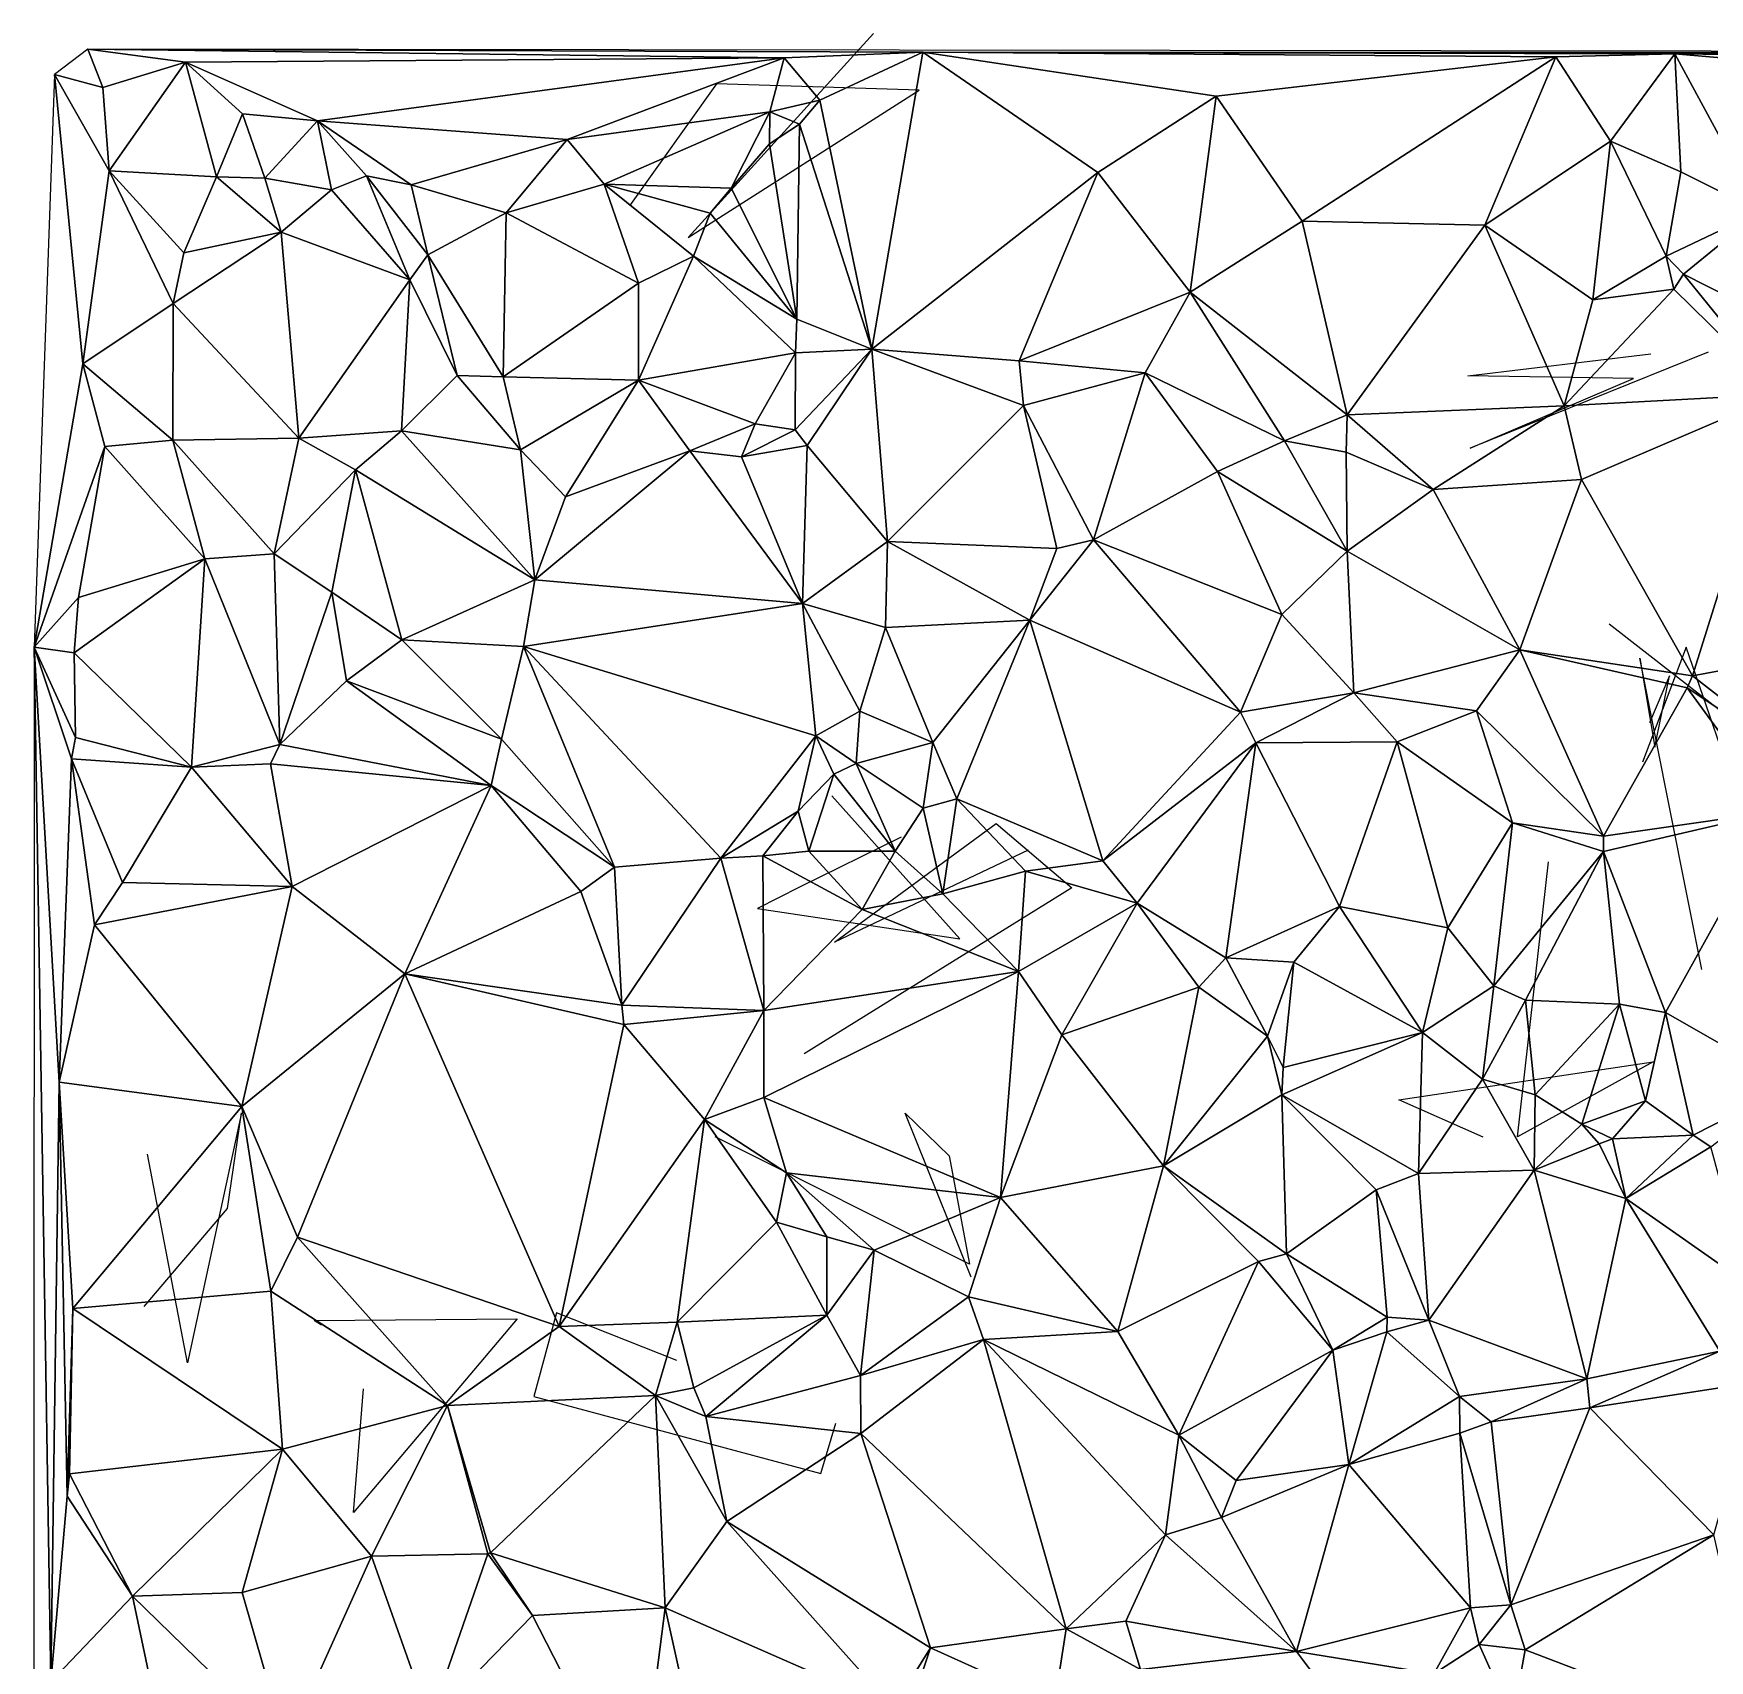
# Model space of a CAD drawing. Header units: metres. Extents: x -15 to 15.5, y -15.2 to 15.3.
# Drawn here: x -14.99 to -4.63, y 5.04 to 15.09 of the extents above; entities that cross this region are included whole.
import ezdxf

# ---------------------------------------------------------------- set-up
doc = ezdxf.new("R2010")
doc.units = ezdxf.units.M
doc.layers.add('CRACKS', color=1, linetype='Continuous')
doc.layers.add('STREET_MESH', color=7, linetype='Continuous')

msp = doc.modelspace()

# ---------------------------------------------------------------- linework, layer by layer
at = {"layer": 'CRACKS'}
for points in [[(-9.802, 15.093, 0.1), (-10.948, 13.832, 0.1), (-9.52, 14.742, 0.1), (-10.772, 14.782, 0.1), (-11.311, 14.027, 0.1)], [(-4.644, 13.123, 0.1), (-6.114, 12.53, 0.1), (-5.104, 12.96, 0.1), (-6.128, 12.977, 0.1), (-4.998, 13.112, 0.1)], [(-5.254, 11.444, 0.1), (-4.239, 10.653, 0.1), (-4.423, 10.265, 0.1), (-4.779, 11.299, 0.1), (-5.049, 10.589, 0.1)], [(-4.683, 9.307, 0.1), (-5.065, 11.231, 0.1), (-4.972, 10.681, 0.1), (-4.883, 11.123, 0.1), (-5.005, 10.831, 0.1)], [(-9.63, 10.124, 0.1), (-10.26, 9.816, 0.1), (-10.518, 9.684, 0.1), (-9.269, 9.497, 0.1), (-10.06, 10.38, 0.1)], [(-8.846, 10.045, 0.1), (-10.042, 9.475, 0.1), (-9.044, 10.209, 0.1), (-8.577, 9.812, 0.1), (-10.231, 8.785, 0.1)], [(-6.034, 8.271, 0.1), (-6.556, 8.502, 0.1), (-4.984, 8.736, 0.1), (-5.822, 8.272, 0.1), (-5.629, 9.973, 0.1)], [(-14.31, 7.223, 0.1), (-13.794, 7.83, 0.1), (-13.709, 8.42, 0.1), (-14.041, 6.875, 0.1), (-14.289, 8.166, 0.1)], [(-9.199, 7.405, 0.1), (-9.606, 8.418, 0.1), (-9.334, 8.154, 0.1), (-9.209, 7.485, 0.1), (-10.781, 8.272, 0.1)], [(-13.213, 7.109, 0.1), (-13.258, 7.137, 0.1), (-12.004, 7.148, 0.1), (-13.016, 5.951, 0.1), (-12.954, 6.714, 0.1)], [(-11.018, 6.889, 0.1), (-11.762, 7.184, 0.1), (-11.901, 6.668, 0.1), (-10.128, 6.192, 0.1), (-10.035, 6.503, 0.1)]]:
    msp.add_polyline3d(points, dxfattribs=at)
at = {"layer": 'STREET_MESH'}
for points in [[(-14.863, 14.839), (-14.566, 14.759), (-14.657, 14.996)], [(-9.496, 14.977), (3.737, 14.974), (-14.657, 14.996)], [(-14.566, 14.759), (-14.055, 14.916), (-14.657, 14.996)], [(-10.355, 14.942), (-9.496, 14.977), (-14.657, 14.996)], [(-14.055, 14.916), (-10.355, 14.942), (-14.657, 14.996)], [(-13.238, 14.554), (-10.355, 14.942), (-14.055, 14.916)], [(-10.355, 14.942), (-13.238, 14.554), (-11.696, 14.438)], [(-10.355, 14.942), (-11.696, 14.438), (-10.443, 14.608)], [(-10.134, 14.682), (-10.355, 14.942), (-10.443, 14.608)], [(-10.355, 14.942), (-10.134, 14.682), (-9.496, 14.977)], [(-10.134, 14.682), (-9.813, 13.142), (-9.496, 14.977)], [(-9.813, 13.142), (-8.416, 14.234), (-9.496, 14.977)], [(-9.496, 14.977), (-4.85, 14.968), (3.737, 14.974)], [(-9.496, 14.977), (-5.585, 14.949), (-4.85, 14.968)], [(-7.683, 14.705), (-5.585, 14.949), (-9.496, 14.977)], [(-8.416, 14.234), (-7.683, 14.705), (-9.496, 14.977)], [(-5.585, 14.949), (-7.683, 14.705), (-7.153, 13.933)], [(-6.023, 13.908), (-5.585, 14.949), (-7.153, 13.933)], [(-6.023, 13.908), (-5.247, 14.428), (-5.585, 14.949)], [(-5.585, 14.949), (-5.247, 14.428), (-4.85, 14.968)], [(-5.247, 14.428), (-4.812, 14.237), (-4.85, 14.968)], [(-4.85, 14.968), (-2.942, 14.945), (3.737, 14.974)], [(-3.296, 14.833), (-2.942, 14.945), (-4.85, 14.968)], [(-4.321, 13.992), (-3.296, 14.833), (-4.85, 14.968)], [(-4.812, 14.237), (-4.321, 13.992), (-4.85, 14.968)], [(-14.99, 11.299), (-14.688, 13.051), (-14.863, 14.839)], [(-14.688, 13.051), (-14.526, 14.245), (-14.863, 14.839)], [(-14.526, 14.245), (-14.566, 14.759), (-14.863, 14.839)], [(-14.055, 14.916), (-14.566, 14.759), (-14.526, 14.245)], [(-13.862, 14.208), (-14.055, 14.916), (-14.526, 14.245)], [(-13.862, 14.208), (-13.702, 14.596), (-14.055, 14.916)], [(-13.702, 14.596), (-13.238, 14.554), (-14.055, 14.916)], [(-11.696, 14.438), (-11.467, 14.161), (-10.443, 14.608)], [(-11.467, 14.161), (-10.681, 14.136), (-10.443, 14.608)], [(-10.681, 14.136), (-10.444, 14.411), (-10.443, 14.608)], [(-10.444, 14.411), (-10.259, 14.533), (-10.443, 14.608)], [(-10.259, 14.533), (-10.134, 14.682), (-10.443, 14.608)], [(-10.134, 14.682), (-10.259, 14.533), (-9.813, 13.142)], [(-8.416, 14.234), (-7.844, 13.494), (-7.683, 14.705)], [(-7.683, 14.705), (-7.844, 13.494), (-7.153, 13.933)], [(-13.702, 14.596), (-13.862, 14.208), (-13.564, 14.199)], [(-13.238, 14.554), (-13.702, 14.596), (-13.564, 14.199)], [(-13.151, 14.127), (-13.238, 14.554), (-13.564, 14.199)], [(-11.696, 14.438), (-13.238, 14.554), (-12.66, 14.157)], [(-13.238, 14.554), (-12.935, 14.213), (-12.66, 14.157)], [(-12.935, 14.213), (-13.238, 14.554), (-13.151, 14.127)], [(-10.259, 14.533), (-10.444, 14.411), (-10.275, 13.328)], [(-9.813, 13.142), (-10.259, 14.533), (-10.275, 13.328)], [(-11.696, 14.438), (-12.66, 14.157), (-12.072, 13.984)], [(-11.467, 14.161), (-11.696, 14.438), (-12.072, 13.984)], [(-10.444, 14.411), (-10.681, 14.136), (-10.275, 13.328)], [(-5.247, 14.428), (-6.023, 13.908), (-5.356, 13.446)], [(-4.903, 13.717), (-5.247, 14.428), (-5.356, 13.446)], [(-4.903, 13.717), (-4.812, 14.237), (-5.247, 14.428)], [(-14.526, 14.245), (-14.688, 13.051), (-14.13, 13.424)], [(-14.065, 13.737), (-14.526, 14.245), (-14.13, 13.424)], [(-14.065, 13.737), (-13.862, 14.208), (-14.526, 14.245)], [(-13.463, 13.866), (-13.862, 14.208), (-14.065, 13.737)], [(-13.862, 14.208), (-13.463, 13.866), (-13.564, 14.199)], [(-13.463, 13.866), (-13.151, 14.127), (-13.564, 14.199)], [(-12.935, 14.213), (-13.151, 14.127), (-12.668, 13.57)], [(-12.935, 14.213), (-12.556, 13.725), (-12.66, 14.157)], [(-12.556, 13.725), (-12.935, 14.213), (-12.668, 13.57)], [(-9.813, 13.142), (-8.901, 13.069), (-8.416, 14.234)], [(-8.901, 13.069), (-7.844, 13.494), (-8.416, 14.234)], [(-4.903, 13.717), (-4.321, 13.992), (-4.812, 14.237)], [(-12.668, 13.57), (-13.151, 14.127), (-13.463, 13.866)], [(-12.66, 14.157), (-12.556, 13.725), (-12.072, 13.984)], [(-11.254, 13.55), (-11.467, 14.161), (-12.072, 13.984)], [(-11.467, 14.161), (-10.914, 13.716), (-10.812, 13.982)], [(-11.254, 13.55), (-10.914, 13.716), (-11.467, 14.161)], [(-10.681, 14.136), (-11.467, 14.161), (-10.812, 13.982)], [(-10.275, 13.328), (-10.681, 14.136), (-10.812, 13.982)], [(-12.072, 13.984), (-12.556, 13.725), (-12.091, 12.97)], [(-11.254, 13.55), (-12.072, 13.984), (-12.091, 12.97)], [(-4.321, 13.992), (-4.903, 13.717), (-4.795, 13.605)], [(-3.876, 13.139), (-4.321, 13.992), (-4.795, 13.605)], [(-10.914, 13.716), (-10.275, 13.328), (-10.812, 13.982)], [(-7.844, 13.494), (-6.875, 12.735), (-7.153, 13.933)], [(-6.875, 12.735), (-6.023, 13.908), (-7.153, 13.933)], [(-6.875, 12.735), (-5.534, 12.792), (-6.023, 13.908)], [(-6.023, 13.908), (-5.534, 12.792), (-5.356, 13.446)], [(-13.354, 12.591), (-13.463, 13.866), (-14.13, 13.424)], [(-13.463, 13.866), (-14.065, 13.737), (-14.13, 13.424)], [(-12.668, 13.57), (-13.463, 13.866), (-13.354, 12.591)], [(-12.556, 13.725), (-12.668, 13.57), (-12.375, 12.979)], [(-12.556, 13.725), (-12.375, 12.979), (-12.091, 12.97)], [(-10.285, 13.12), (-10.914, 13.716), (-11.255, 12.951)], [(-10.914, 13.716), (-11.254, 13.55), (-11.255, 12.951)], [(-10.914, 13.716), (-10.285, 13.12), (-10.275, 13.328)], [(-4.856, 13.512), (-4.903, 13.717), (-5.356, 13.446)], [(-4.903, 13.717), (-4.856, 13.512), (-4.795, 13.605)], [(-4.795, 13.605), (-4.856, 13.512), (-4.195, 12.864)], [(-3.876, 13.139), (-4.795, 13.605), (-4.195, 12.864)], [(-12.719, 12.637), (-12.668, 13.57), (-13.354, 12.591)], [(-12.668, 13.57), (-12.719, 12.637), (-12.375, 12.979)], [(-11.255, 12.951), (-11.254, 13.55), (-12.091, 12.97)], [(-7.844, 13.494), (-8.901, 13.069), (-8.122, 12.996)], [(-7.844, 13.494), (-8.122, 12.996), (-7.261, 12.575)], [(-6.875, 12.735), (-7.844, 13.494), (-7.261, 12.575)], [(-5.534, 12.792), (-4.856, 13.512), (-5.356, 13.446)], [(-4.856, 13.512), (-5.534, 12.792), (-4.195, 12.864)], [(-14.688, 13.051), (-14.133, 12.58), (-14.13, 13.424)], [(-14.133, 12.58), (-13.354, 12.591), (-14.13, 13.424)], [(-10.285, 13.12), (-9.813, 13.142), (-10.275, 13.328)], [(-10.534, 12.68), (-10.285, 13.12), (-11.255, 12.951)], [(-10.534, 12.68), (-10.286, 12.643), (-10.285, 13.12)], [(-9.813, 13.142), (-10.286, 12.643), (-10.212, 12.546)], [(-10.286, 12.643), (-9.813, 13.142), (-10.285, 13.12)], [(-9.715, 11.953), (-9.813, 13.142), (-10.212, 12.546)], [(-8.874, 12.793), (-9.813, 13.142), (-9.715, 11.953)], [(-9.813, 13.142), (-8.874, 12.793), (-8.901, 13.069)], [(-8.901, 13.069), (-8.874, 12.793), (-8.122, 12.996)], [(-14.99, 11.299), (-14.552, 12.539), (-14.688, 13.051)], [(-14.552, 12.539), (-14.133, 12.58), (-14.688, 13.051)], [(-12.719, 12.637), (-11.984, 12.519), (-12.375, 12.979)], [(-12.375, 12.979), (-11.984, 12.519), (-12.091, 12.97)], [(-11.984, 12.519), (-11.255, 12.951), (-12.091, 12.97)], [(-11.984, 12.519), (-11.705, 12.228), (-11.255, 12.951)], [(-11.705, 12.228), (-10.937, 12.513), (-11.255, 12.951)], [(-10.937, 12.513), (-10.534, 12.68), (-11.255, 12.951)], [(-8.122, 12.996), (-8.874, 12.793), (-8.443, 11.963)], [(-7.675, 12.386), (-8.122, 12.996), (-8.443, 11.963)], [(-8.122, 12.996), (-7.675, 12.386), (-7.261, 12.575)], [(-5.534, 12.792), (-5.425, 12.337), (-4.195, 12.864)], [(-5.425, 12.337), (-4.74, 11.122), (-4.195, 12.864)], [(-4.74, 11.122), (-3.676, 11.32), (-4.195, 12.864)], [(-8.668, 11.909), (-8.874, 12.793), (-9.715, 11.953)], [(-8.874, 12.793), (-8.668, 11.909), (-8.443, 11.963)], [(-5.534, 12.792), (-6.875, 12.735), (-6.342, 12.275)], [(-5.425, 12.337), (-5.534, 12.792), (-6.342, 12.275)], [(-10.618, 12.477), (-10.534, 12.68), (-10.937, 12.513)], [(-10.534, 12.68), (-10.618, 12.477), (-10.286, 12.643)], [(-10.286, 12.643), (-10.618, 12.477), (-10.212, 12.546)], [(-6.88, 12.505), (-6.875, 12.735), (-7.261, 12.575)], [(-6.875, 12.735), (-6.88, 12.505), (-6.342, 12.275)], [(-14.552, 12.539), (-14.99, 11.299), (-14.716, 11.606)], [(-14.552, 12.539), (-14.716, 11.606), (-13.934, 11.846)], [(-14.133, 12.58), (-14.552, 12.539), (-13.934, 11.846)], [(-14.133, 12.58), (-13.507, 11.877), (-13.354, 12.591)], [(-13.507, 11.877), (-14.133, 12.58), (-13.934, 11.846)], [(-13.507, 11.877), (-13.003, 12.395), (-13.354, 12.591)], [(-13.003, 12.395), (-12.719, 12.637), (-13.354, 12.591)], [(-12.719, 12.637), (-13.003, 12.395), (-11.896, 11.716)], [(-11.984, 12.519), (-12.719, 12.637), (-11.896, 11.716)], [(-10.618, 12.477), (-10.24, 11.569), (-10.212, 12.546)], [(-10.24, 11.569), (-9.715, 11.953), (-10.212, 12.546)], [(-7.675, 12.386), (-6.875, 11.892), (-7.261, 12.575)], [(-6.875, 11.892), (-6.88, 12.505), (-7.261, 12.575)], [(-11.705, 12.228), (-11.984, 12.519), (-11.896, 11.716)], [(-10.24, 11.569), (-10.937, 12.513), (-11.896, 11.716)], [(-10.937, 12.513), (-11.705, 12.228), (-11.896, 11.716)], [(-10.618, 12.477), (-10.937, 12.513), (-10.24, 11.569)], [(-6.88, 12.505), (-6.875, 11.892), (-6.342, 12.275)], [(-13.003, 12.395), (-13.507, 11.877), (-13.15, 11.64)], [(-13.003, 12.395), (-13.15, 11.64), (-12.718, 11.345)], [(-11.896, 11.716), (-13.003, 12.395), (-12.718, 11.345)], [(-7.278, 11.502), (-7.675, 12.386), (-8.443, 11.963)], [(-6.875, 11.892), (-7.675, 12.386), (-7.278, 11.502)], [(-5.425, 12.337), (-6.342, 12.275), (-5.807, 11.282)], [(-4.74, 11.122), (-5.425, 12.337), (-5.807, 11.282)], [(-6.342, 12.275), (-6.875, 11.892), (-5.807, 11.282)], [(-9.715, 11.953), (-10.24, 11.569), (-9.727, 11.422)], [(-8.835, 11.466), (-9.715, 11.953), (-9.727, 11.422)], [(-8.835, 11.466), (-8.668, 11.909), (-9.715, 11.953)], [(-8.835, 11.466), (-7.534, 10.898), (-8.443, 11.963)], [(-8.668, 11.909), (-8.835, 11.466), (-8.443, 11.963)], [(-7.534, 10.898), (-7.278, 11.502), (-8.443, 11.963)], [(-14.716, 11.606), (-14.743, 11.264), (-13.934, 11.846)], [(-14.743, 11.264), (-14.017, 10.557), (-13.934, 11.846)], [(-14.017, 10.557), (-13.472, 10.698), (-13.934, 11.846)], [(-13.472, 10.698), (-13.507, 11.877), (-13.934, 11.846)], [(-13.15, 11.64), (-13.507, 11.877), (-13.472, 10.698)], [(-6.833, 11.017), (-6.875, 11.892), (-7.278, 11.502)], [(-6.875, 11.892), (-6.833, 11.017), (-5.807, 11.282)], [(-11.966, 11.303), (-11.896, 11.716), (-12.718, 11.345)], [(-11.966, 11.303), (-10.24, 11.569), (-11.896, 11.716)], [(-14.99, 11.299), (-14.743, 11.264), (-14.716, 11.606)], [(-13.059, 11.092), (-13.15, 11.64), (-13.472, 10.698)], [(-13.15, 11.64), (-13.059, 11.092), (-12.718, 11.345)], [(-11.966, 11.303), (-10.158, 10.752), (-10.24, 11.569)], [(-10.24, 11.569), (-9.886, 10.903), (-9.727, 11.422)], [(-10.158, 10.752), (-9.886, 10.903), (-10.24, 11.569)], [(-6.833, 11.017), (-7.278, 11.502), (-7.534, 10.898)], [(-9.886, 10.903), (-9.435, 10.711), (-9.727, 11.422)], [(-9.435, 10.711), (-8.835, 11.466), (-9.727, 11.422)], [(-9.435, 10.711), (-9.287, 10.362), (-8.835, 11.466)], [(-8.835, 11.466), (-9.287, 10.362), (-8.385, 9.978)], [(-7.534, 10.898), (-8.835, 11.466), (-8.385, 9.978)], [(-14.886, 4.904), (-14.99, 11.299), (-14.994, 0.175)], [(-14.99, 11.299), (-14.836, 8.611), (-14.759, 10.61)], [(-14.836, 8.611), (-14.99, 11.299), (-14.886, 4.904)], [(-14.734, 10.741), (-14.99, 11.299), (-14.759, 10.61)], [(-14.734, 10.741), (-14.743, 11.264), (-14.99, 11.299)], [(-13.059, 11.092), (-12.102, 10.731), (-12.718, 11.345)], [(-12.102, 10.731), (-11.966, 11.303), (-12.718, 11.345)], [(-12.102, 10.731), (-11.403, 9.939), (-11.966, 11.303)], [(-10.746, 9.996), (-10.158, 10.752), (-11.966, 11.303)], [(-11.403, 9.939), (-10.746, 9.996), (-11.966, 11.303)], [(-3.88, 10.454), (-3.676, 11.32), (-4.74, 11.122)], [(-14.743, 11.264), (-14.734, 10.741), (-14.017, 10.557)], [(-6.833, 11.017), (-6.075, 10.905), (-5.807, 11.282)], [(-6.075, 10.905), (-5.29, 10.132), (-5.807, 11.282)], [(-4.772, 11.048), (-4.74, 11.122), (-5.807, 11.282)], [(-5.29, 10.132), (-4.772, 11.048), (-5.807, 11.282)], [(-12.164, 10.444), (-13.059, 11.092), (-13.472, 10.698)], [(-12.164, 10.444), (-12.102, 10.731), (-13.059, 11.092)], [(-4.772, 11.048), (-3.88, 10.454), (-4.74, 11.122)], [(-7.439, 10.709), (-6.833, 11.017), (-7.534, 10.898)], [(-7.439, 10.709), (-6.565, 10.715), (-6.833, 11.017)], [(-6.565, 10.715), (-6.075, 10.905), (-6.833, 11.017)], [(-4.772, 11.048), (-5.29, 10.132), (-4.217, 10.285)], [(-3.88, 10.454), (-4.772, 11.048), (-4.217, 10.285)], [(-9.886, 10.903), (-10.158, 10.752), (-9.909, 10.58)], [(-9.435, 10.711), (-9.886, 10.903), (-9.909, 10.58)], [(-7.439, 10.709), (-7.534, 10.898), (-8.385, 9.978)], [(-6.565, 10.715), (-5.852, 10.214), (-6.075, 10.905)], [(-5.852, 10.214), (-5.29, 10.132), (-6.075, 10.905)], [(-14.017, 10.557), (-14.734, 10.741), (-14.759, 10.61)], [(-14.017, 10.557), (-13.529, 10.579), (-13.472, 10.698)], [(-13.529, 10.579), (-12.164, 10.444), (-13.472, 10.698)], [(-11.403, 9.939), (-12.102, 10.731), (-12.164, 10.444)], [(-10.158, 10.752), (-10.746, 9.996), (-10.267, 10.286)], [(-10.048, 10.515), (-10.158, 10.752), (-10.267, 10.286)], [(-10.158, 10.752), (-10.048, 10.515), (-9.909, 10.58)], [(-9.495, 10.305), (-9.435, 10.711), (-9.909, 10.58)], [(-9.435, 10.711), (-9.495, 10.305), (-9.287, 10.362)], [(-8.173, 9.716), (-7.439, 10.709), (-8.385, 9.978)], [(-7.624, 9.378), (-7.439, 10.709), (-8.173, 9.716)], [(-7.439, 10.709), (-7.624, 9.378), (-6.921, 9.696)], [(-6.565, 10.715), (-7.439, 10.709), (-6.921, 9.696)], [(-6.253, 9.564), (-6.565, 10.715), (-6.921, 9.696)], [(-6.565, 10.715), (-6.253, 9.564), (-5.852, 10.214)], [(-14.836, 8.611), (-14.616, 9.582), (-14.759, 10.61)], [(-14.616, 9.582), (-14.444, 9.844), (-14.759, 10.61)], [(-14.444, 9.844), (-14.017, 10.557), (-14.759, 10.61)], [(-13.394, 9.82), (-13.529, 10.579), (-14.017, 10.557)], [(-13.529, 10.579), (-13.394, 9.82), (-12.164, 10.444)], [(-9.909, 10.58), (-10.048, 10.515), (-9.669, 10.039)], [(-9.495, 10.305), (-9.909, 10.58), (-9.669, 10.039)], [(-14.444, 9.844), (-13.394, 9.82), (-14.017, 10.557)], [(-10.201, 10.039), (-10.048, 10.515), (-10.267, 10.286)], [(-10.048, 10.515), (-10.201, 10.039), (-9.669, 10.039)], [(-12.164, 10.444), (-13.394, 9.82), (-12.699, 9.279)], [(-11.611, 9.788), (-12.164, 10.444), (-12.699, 9.279)], [(-11.403, 9.939), (-12.164, 10.444), (-11.611, 9.788)], [(-9.495, 10.305), (-9.374, 9.774), (-9.287, 10.362)], [(-9.374, 9.774), (-8.863, 9.914), (-9.287, 10.362)], [(-9.287, 10.362), (-8.863, 9.914), (-8.385, 9.978)], [(-10.746, 9.996), (-10.486, 10.009), (-10.267, 10.286)], [(-10.486, 10.009), (-10.201, 10.039), (-10.267, 10.286)], [(-9.374, 9.774), (-9.495, 10.305), (-9.669, 10.039)], [(-5.29, 10.132), (-5.289, 10.036), (-4.217, 10.285)], [(-5.289, 10.036), (-4.907, 9.041), (-4.217, 10.285)], [(-4.907, 9.041), (-4.124, 8.594), (-4.217, 10.285)], [(-6.253, 9.564), (-5.967, 9.205), (-5.852, 10.214)], [(-5.967, 9.205), (-5.289, 10.036), (-5.852, 10.214)], [(-5.289, 10.036), (-5.29, 10.132), (-5.852, 10.214)], [(-11.403, 9.939), (-11.358, 9.086), (-10.746, 9.996)], [(-11.358, 9.086), (-10.48, 9.054), (-10.746, 9.996)], [(-10.48, 9.054), (-10.486, 10.009), (-10.746, 9.996)], [(-10.486, 10.009), (-9.872, 9.677), (-10.201, 10.039)], [(-10.486, 10.009), (-10.48, 9.054), (-9.872, 9.677)], [(-10.201, 10.039), (-9.872, 9.677), (-9.669, 10.039)], [(-9.872, 9.677), (-9.374, 9.774), (-9.669, 10.039)], [(-8.863, 9.914), (-8.173, 9.716), (-8.385, 9.978)], [(-5.289, 10.036), (-5.967, 9.205), (-5.773, 9.117)], [(-5.191, 9.092), (-5.289, 10.036), (-5.773, 9.117)], [(-5.191, 9.092), (-4.907, 9.041), (-5.289, 10.036)], [(-13.394, 9.82), (-14.444, 9.844), (-14.616, 9.582)], [(-11.358, 9.086), (-11.403, 9.939), (-11.611, 9.788)], [(-9.374, 9.774), (-8.905, 9.294), (-8.863, 9.914)], [(-8.863, 9.914), (-8.905, 9.294), (-8.173, 9.716)], [(-13.706, 8.46), (-13.394, 9.82), (-14.616, 9.582)], [(-13.394, 9.82), (-13.706, 8.46), (-12.699, 9.279)], [(-11.358, 9.086), (-11.611, 9.788), (-12.699, 9.279)], [(-8.905, 9.294), (-9.374, 9.774), (-9.872, 9.677)], [(-10.48, 9.054), (-8.905, 9.294), (-9.872, 9.677)], [(-8.173, 9.716), (-8.905, 9.294), (-8.637, 8.902)], [(-8.173, 9.716), (-8.637, 8.902), (-7.792, 9.198)], [(-7.624, 9.378), (-8.173, 9.716), (-7.792, 9.198)], [(-7.624, 9.378), (-7.204, 9.353), (-6.921, 9.696)], [(-7.204, 9.353), (-6.409, 8.917), (-6.921, 9.696)], [(-6.409, 8.917), (-6.253, 9.564), (-6.921, 9.696)], [(-13.706, 8.46), (-14.616, 9.582), (-14.836, 8.611)], [(-5.967, 9.205), (-6.253, 9.564), (-6.409, 8.917)], [(-7.366, 8.894), (-7.624, 9.378), (-7.792, 9.198)], [(-7.204, 9.353), (-7.624, 9.378), (-7.366, 8.894)], [(-7.204, 9.353), (-7.366, 8.894), (-7.269, 8.7)], [(-6.409, 8.917), (-7.204, 9.353), (-7.269, 8.7)], [(-13.706, 8.46), (-13.362, 7.652), (-12.699, 9.279)], [(-13.362, 7.652), (-11.744, 7.099), (-12.699, 9.279)], [(-11.345, 8.967), (-11.358, 9.086), (-12.699, 9.279)], [(-11.744, 7.099), (-11.345, 8.967), (-12.699, 9.279)], [(-8.905, 9.294), (-10.48, 9.054), (-10.479, 8.516)], [(-8.905, 9.294), (-10.479, 8.516), (-9.016, 7.898)], [(-8.637, 8.902), (-8.905, 9.294), (-9.016, 7.898)], [(-8.637, 8.902), (-8.01, 8.094), (-7.792, 9.198)], [(-8.01, 8.094), (-7.366, 8.894), (-7.792, 9.198)], [(-6.038, 8.628), (-5.967, 9.205), (-6.409, 8.917)], [(-5.967, 9.205), (-6.038, 8.628), (-5.773, 9.117)], [(-6.038, 8.628), (-5.712, 8.532), (-5.773, 9.117)], [(-5.712, 8.532), (-5.191, 9.092), (-5.773, 9.117)], [(-10.48, 9.054), (-11.358, 9.086), (-11.345, 8.967)], [(-10.48, 9.054), (-11.345, 8.967), (-10.847, 8.38)], [(-10.479, 8.516), (-10.48, 9.054), (-10.847, 8.38)], [(-5.423, 8.351), (-5.191, 9.092), (-5.712, 8.532)], [(-5.191, 9.092), (-5.423, 8.351), (-5.031, 8.495)], [(-4.907, 9.041), (-5.191, 9.092), (-5.031, 8.495)], [(-4.735, 8.283), (-4.907, 9.041), (-5.031, 8.495)], [(-4.907, 9.041), (-4.735, 8.283), (-4.124, 8.594)], [(-11.345, 8.967), (-11.744, 7.099), (-10.847, 8.38)], [(-7.279, 8.533), (-6.409, 8.917), (-7.269, 8.7)], [(-6.434, 8.046), (-6.409, 8.917), (-7.279, 8.533)], [(-6.434, 8.046), (-6.038, 8.628), (-6.409, 8.917)], [(-8.01, 8.094), (-8.637, 8.902), (-9.016, 7.898)], [(-8.01, 8.094), (-7.279, 8.533), (-7.366, 8.894)], [(-7.366, 8.894), (-7.279, 8.533), (-7.269, 8.7)], [(-14.786, 6.05), (-14.836, 8.611), (-14.886, 4.904)], [(-14.75, 7.211), (-14.836, 8.611), (-14.786, 6.05)], [(-13.706, 8.46), (-14.836, 8.611), (-14.75, 7.211)], [(-6.038, 8.628), (-6.434, 8.046), (-5.719, 8.066)], [(-5.712, 8.532), (-6.038, 8.628), (-5.719, 8.066)], [(-10.34, 8.05), (-10.479, 8.516), (-10.847, 8.38)], [(-10.479, 8.516), (-10.34, 8.05), (-9.016, 7.898)], [(-8.01, 8.094), (-7.249, 7.55), (-7.279, 8.533)], [(-7.279, 8.533), (-7.249, 7.55), (-6.695, 7.944)], [(-6.434, 8.046), (-7.279, 8.533), (-6.695, 7.944)], [(-5.423, 8.351), (-5.712, 8.532), (-5.719, 8.066)], [(-5.423, 8.351), (-5.235, 8.259), (-5.031, 8.495)], [(-5.235, 8.259), (-4.735, 8.283), (-5.031, 8.495)], [(-4.124, 8.594), (-4.735, 8.283), (-4.626, 8.211)], [(-13.527, 7.318), (-13.706, 8.46), (-14.75, 7.211)], [(-13.362, 7.652), (-13.706, 8.46), (-13.527, 7.318)], [(-11.744, 7.099), (-11.016, 7.126), (-10.847, 8.38)], [(-11.016, 7.126), (-10.402, 7.744), (-10.847, 8.38)], [(-10.402, 7.744), (-10.34, 8.05), (-10.847, 8.38)], [(-5.317, 8.23), (-5.423, 8.351), (-5.719, 8.066)], [(-5.317, 8.23), (-5.235, 8.259), (-5.423, 8.351)], [(-5.151, 7.892), (-5.317, 8.23), (-5.719, 8.066)], [(-5.235, 8.259), (-5.317, 8.23), (-5.151, 7.892)], [(-4.735, 8.283), (-5.235, 8.259), (-5.151, 7.892)], [(-4.735, 8.283), (-5.151, 7.892), (-4.626, 8.211)], [(-5.151, 7.892), (-4.395, 7.362), (-4.626, 8.211)], [(-8.292, 7.068), (-8.01, 8.094), (-9.016, 7.898)], [(-8.01, 8.094), (-8.292, 7.068), (-7.422, 7.502)], [(-7.249, 7.55), (-8.01, 8.094), (-7.422, 7.502)], [(-10.34, 8.05), (-10.402, 7.744), (-10.09, 7.654)], [(-10.34, 8.05), (-9.798, 7.572), (-9.016, 7.898)], [(-9.798, 7.572), (-10.34, 8.05), (-10.09, 7.654)], [(-6.369, 7.14), (-6.434, 8.046), (-6.695, 7.944)], [(-5.719, 8.066), (-6.434, 8.046), (-6.369, 7.14)], [(-5.719, 8.066), (-6.369, 7.14), (-5.392, 6.777)], [(-5.151, 7.892), (-5.719, 8.066), (-5.392, 6.777)], [(-9.798, 7.572), (-9.214, 7.283), (-9.016, 7.898)], [(-9.214, 7.283), (-8.292, 7.068), (-9.016, 7.898)], [(-7.249, 7.55), (-6.628, 7.157), (-6.695, 7.944)], [(-6.628, 7.157), (-6.369, 7.14), (-6.695, 7.944)], [(-4.571, 6.948), (-5.151, 7.892), (-5.392, 6.777)], [(-5.151, 7.892), (-4.571, 6.948), (-4.395, 7.362)], [(-10.09, 7.169), (-10.402, 7.744), (-11.016, 7.126)], [(-10.402, 7.744), (-10.09, 7.169), (-10.09, 7.654)], [(-12.434, 6.611), (-13.362, 7.652), (-13.527, 7.318)], [(-12.434, 6.611), (-11.744, 7.099), (-13.362, 7.652)], [(-10.09, 7.169), (-9.798, 7.572), (-10.09, 7.654)], [(-9.798, 7.572), (-10.09, 7.169), (-9.882, 6.797)], [(-9.214, 7.283), (-9.798, 7.572), (-9.882, 6.797)], [(-7.422, 7.502), (-8.292, 7.068), (-7.915, 6.428)], [(-6.962, 6.954), (-7.422, 7.502), (-7.915, 6.428)], [(-6.962, 6.954), (-7.249, 7.55), (-7.422, 7.502)], [(-6.628, 7.157), (-7.249, 7.55), (-6.962, 6.954)], [(-13.455, 6.342), (-13.527, 7.318), (-14.75, 7.211)], [(-13.455, 6.342), (-12.434, 6.611), (-13.527, 7.318)], [(-9.123, 7.02), (-9.214, 7.283), (-9.882, 6.797)], [(-8.292, 7.068), (-9.214, 7.283), (-9.123, 7.02)], [(-14.75, 7.211), (-14.786, 6.05), (-14.771, 6.19)], [(-13.455, 6.342), (-14.75, 7.211), (-14.771, 6.19)], [(-10.913, 6.721), (-10.09, 7.169), (-11.016, 7.126)], [(-10.09, 7.169), (-10.913, 6.721), (-10.839, 6.544)], [(-10.09, 7.169), (-10.839, 6.544), (-9.882, 6.797)], [(-6.629, 7.066), (-6.628, 7.157), (-6.962, 6.954)], [(-6.628, 7.157), (-6.629, 7.066), (-6.369, 7.14)], [(-11.744, 7.099), (-12.434, 6.611), (-11.149, 6.674)], [(-11.016, 7.126), (-11.744, 7.099), (-11.149, 6.674)], [(-10.913, 6.721), (-11.016, 7.126), (-11.149, 6.674)], [(-8.292, 7.068), (-9.123, 7.02), (-7.915, 6.428)], [(-6.629, 7.066), (-6.962, 6.954), (-6.865, 6.247)], [(-6.179, 6.668), (-6.629, 7.066), (-6.865, 6.247)], [(-6.629, 7.066), (-6.179, 6.668), (-6.369, 7.14)], [(-6.369, 7.14), (-6.179, 6.668), (-5.392, 6.777)], [(-9.881, 6.438), (-9.123, 7.02), (-9.882, 6.797)], [(-9.881, 6.438), (-8.611, 5.23), (-9.123, 7.02)], [(-9.123, 7.02), (-7.998, 5.812), (-7.915, 6.428)], [(-8.611, 5.23), (-7.998, 5.812), (-9.123, 7.02)], [(-7.561, 6.148), (-6.962, 6.954), (-7.915, 6.428)], [(-6.962, 6.954), (-7.561, 6.148), (-6.865, 6.247)], [(-5.374, 6.598), (-4.571, 6.948), (-5.392, 6.777)], [(-4.571, 6.948), (-5.374, 6.598), (-4.345, 6.756)], [(-10.839, 6.544), (-9.881, 6.438), (-9.882, 6.797)], [(-6.179, 6.668), (-5.984, 6.511), (-5.392, 6.777)], [(-5.984, 6.511), (-5.374, 6.598), (-5.392, 6.777)], [(-5.374, 6.598), (-4.609, 5.812), (-4.345, 6.756)], [(-12.434, 6.611), (-12.17, 5.7), (-11.149, 6.674)], [(-11.149, 6.674), (-12.17, 5.7), (-11.09, 5.36)], [(-10.839, 6.544), (-10.913, 6.721), (-11.149, 6.674)], [(-10.709, 5.895), (-11.149, 6.674), (-11.09, 5.36)], [(-10.709, 5.895), (-10.839, 6.544), (-11.149, 6.674)], [(-6.179, 6.668), (-6.865, 6.247), (-6.177, 6.441)], [(-5.984, 6.511), (-6.179, 6.668), (-6.177, 6.441)], [(-12.434, 6.611), (-13.455, 6.342), (-12.904, 5.681)], [(-12.434, 6.611), (-12.904, 5.681), (-12.186, 5.695)], [(-12.17, 5.7), (-12.434, 6.611), (-12.186, 5.695)], [(-10.709, 5.895), (-9.881, 6.438), (-10.839, 6.544)], [(-5.862, 5.379), (-5.374, 6.598), (-5.984, 6.511)], [(-5.374, 6.598), (-5.862, 5.379), (-4.609, 5.812)], [(-9.881, 6.438), (-10.709, 5.895), (-9.449, 5.114)], [(-8.611, 5.23), (-9.881, 6.438), (-9.449, 5.114)], [(-7.998, 5.812), (-7.652, 5.919), (-7.915, 6.428)], [(-7.652, 5.919), (-7.561, 6.148), (-7.915, 6.428)], [(-6.865, 6.247), (-6.112, 5.361), (-6.177, 6.441)], [(-5.862, 5.379), (-5.984, 6.511), (-6.177, 6.441)], [(-6.112, 5.361), (-5.862, 5.379), (-6.177, 6.441)], [(-14.382, 5.433), (-13.455, 6.342), (-14.771, 6.19)], [(-13.455, 6.342), (-14.382, 5.433), (-13.703, 5.456)], [(-12.904, 5.681), (-13.455, 6.342), (-13.703, 5.456)], [(-7.561, 6.148), (-7.652, 5.919), (-6.865, 6.247)], [(-7.652, 5.919), (-7.187, 5.09), (-6.865, 6.247)], [(-7.187, 5.09), (-6.112, 5.361), (-6.865, 6.247)], [(-14.786, 6.05), (-14.382, 5.433), (-14.771, 6.19)], [(-14.382, 5.433), (-14.786, 6.05), (-14.886, 4.904)], [(-7.187, 5.09), (-7.652, 5.919), (-7.998, 5.812)], [(-9.68, 4.743), (-10.709, 5.895), (-11.09, 5.36)], [(-10.709, 5.895), (-9.68, 4.743), (-9.449, 5.114)], [(-8.242, 5.278), (-7.998, 5.812), (-8.611, 5.23)], [(-8.242, 5.278), (-7.187, 5.09), (-7.998, 5.812)], [(-5.862, 5.379), (-5.774, 5.102), (-4.609, 5.812)], [(-4.609, 5.812), (-5.774, 5.102), (-4.318, 4.545)], [(-11.909, 5.314), (-12.17, 5.7), (-12.186, 5.695)], [(-12.17, 5.7), (-11.909, 5.314), (-11.09, 5.36)], [(-12.904, 5.681), (-13.703, 5.456), (-13.433, 4.508)], [(-12.544, 4.663), (-12.904, 5.681), (-13.433, 4.508)], [(-12.904, 5.681), (-12.544, 4.663), (-12.186, 5.695)], [(-12.544, 4.663), (-11.909, 5.314), (-12.186, 5.695)], [(-14.109, 4.14), (-14.382, 5.433), (-14.886, 4.904)], [(-13.703, 5.456), (-14.382, 5.433), (-13.433, 4.508)], [(-13.433, 4.508), (-14.382, 5.433), (-14.109, 4.14)], [(-11.909, 5.314), (-12.544, 4.663), (-11.258, 4.041)], [(-11.909, 5.314), (-11.258, 4.041), (-11.09, 5.36)], [(-11.258, 4.041), (-10.82, 4.144), (-11.09, 5.36)], [(-10.82, 4.144), (-9.68, 4.743), (-11.09, 5.36)], [(-7.187, 5.09), (-6.338, 4.952), (-6.112, 5.361)], [(-6.112, 5.361), (-6.338, 4.952), (-6.059, 5.133)], [(-5.862, 5.379), (-6.112, 5.361), (-6.059, 5.133)], [(-5.774, 5.102), (-5.862, 5.379), (-6.059, 5.133)], [(-8.684, 4.768), (-8.611, 5.23), (-9.449, 5.114)], [(-8.684, 4.768), (-8.152, 4.98), (-8.611, 5.23)], [(-8.152, 4.98), (-8.242, 5.278), (-8.611, 5.23)], [(-7.187, 5.09), (-8.242, 5.278), (-8.152, 4.98)], [(-9.68, 4.743), (-9.501, 4.959), (-9.449, 5.114)], [(-9.501, 4.959), (-8.684, 4.768), (-9.449, 5.114)], [(-7.051, 4.91), (-7.187, 5.09), (-8.152, 4.98)], [(-7.051, 4.91), (-6.338, 4.952), (-7.187, 5.09)], [(-6.338, 4.952), (-5.852, 4.673), (-6.059, 5.133)], [(-5.852, 4.673), (-5.774, 5.102), (-6.059, 5.133)], [(-5.774, 5.102), (-5.852, 4.673), (-4.318, 4.545)]]:
    msp.add_3dface(points, dxfattribs=at)

doc.saveas('drawing.dxf')
